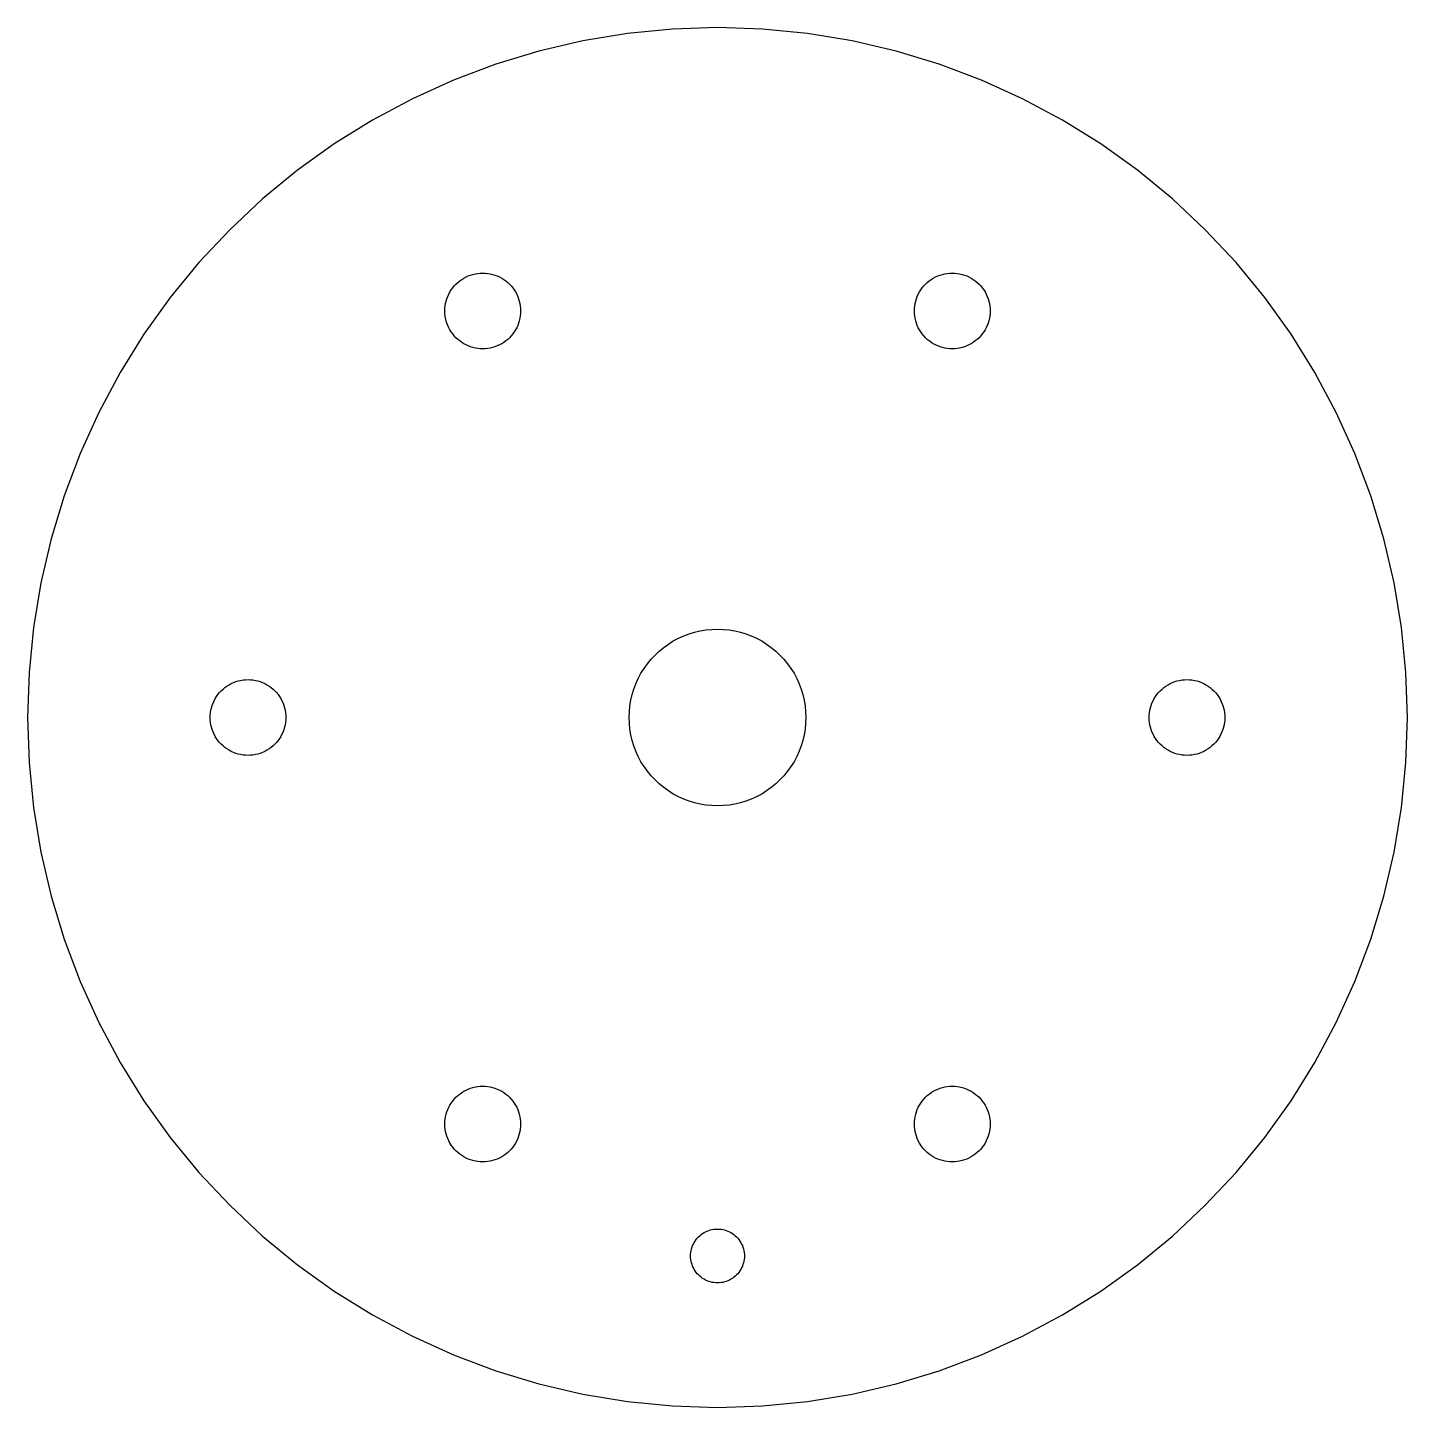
# Model space of a CAD drawing. Header units: millimetres. Extents: x -41 to 41, y -41 to 41.
import ezdxf

# ---------------------------------------------------------------- set-up
doc = ezdxf.new("R2010")
doc.units = ezdxf.units.MM

msp = doc.modelspace()

# ---------------------------------------------------------------- linework, layer by layer
at = {"layer": 'SCHNITT'}
for points in [[(2.682, -40.912), (5.352, -40.649), (7.999, -40.212), (10.612, -39.603), (13.179, -38.824), (15.69, -37.879), (18.134, -36.772), (20.5, -35.507), (22.778, -34.09), (24.959, -32.527), (27.033, -30.825), (28.991, -28.991), (30.825, -27.033), (32.527, -24.959), (34.09, -22.778), (35.507, -20.5), (36.772, -18.134), (37.879, -15.69), (38.824, -13.179), (39.603, -10.612), (40.212, -7.999), (40.649, -5.352), (40.912, -2.682), (41, 0), (40.912, 2.682), (40.649, 5.352), (40.212, 7.999), (39.603, 10.612), (38.824, 13.179), (37.879, 15.69), (36.772, 18.134), (35.507, 20.5), (34.09, 22.778), (32.527, 24.959), (30.825, 27.033), (28.991, 28.991), (27.033, 30.825), (24.959, 32.527), (22.778, 34.09), (20.5, 35.507), (18.134, 36.772), (15.69, 37.879), (13.179, 38.824), (10.612, 39.603), (7.999, 40.212), (5.352, 40.649), (2.682, 40.912), (0, 41), (-2.682, 40.912), (-5.352, 40.649), (-7.999, 40.212), (-10.612, 39.603), (-13.179, 38.824), (-15.69, 37.879), (-18.134, 36.772), (-20.5, 35.507), (-22.778, 34.09), (-24.959, 32.527), (-27.033, 30.825), (-28.991, 28.991), (-30.825, 27.033), (-32.527, 24.959), (-34.09, 22.778), (-35.507, 20.5), (-36.772, 18.134), (-37.879, 15.69), (-38.824, 13.179), (-39.603, 10.612), (-40.212, 7.999), (-40.649, 5.352), (-40.912, 2.682), (-41, 0), (-40.912, -2.682), (-40.649, -5.352), (-40.212, -7.999), (-39.603, -10.612), (-38.824, -13.179), (-37.879, -15.69), (-36.772, -18.134), (-35.507, -20.5), (-34.09, -22.778), (-32.527, -24.959), (-30.825, -27.033), (-28.991, -28.991), (-27.033, -30.825), (-24.959, -32.527), (-22.778, -34.09), (-20.5, -35.507), (-18.134, -36.772), (-15.69, -37.879), (-13.179, -38.824), (-10.612, -39.603), (-7.999, -40.212), (-5.352, -40.649), (-2.682, -40.912), (0, -41)], [(-14.097, 21.917), (-14.244, 21.931), (-14.389, 21.955), (-14.532, 21.989), (-14.673, 22.032), (-14.811, 22.083), (-14.945, 22.144), (-15.075, 22.214), (-15.2, 22.291), (-15.32, 22.377), (-15.434, 22.47), (-15.541, 22.571), (-15.642, 22.679), (-15.735, 22.792), (-15.821, 22.912), (-15.899, 23.037), (-15.968, 23.167), (-16.029, 23.301), (-16.081, 23.439), (-16.123, 23.58), (-16.157, 23.723), (-16.181, 23.868), (-16.195, 24.015), (-16.2, 24.162), (-16.195, 24.309), (-16.181, 24.456), (-16.157, 24.601), (-16.123, 24.744), (-16.081, 24.885), (-16.029, 25.023), (-15.968, 25.157), (-15.899, 25.287), (-15.821, 25.412), (-15.735, 25.532), (-15.642, 25.646), (-15.541, 25.753), (-15.434, 25.854), (-15.32, 25.947), (-15.2, 26.033), (-15.075, 26.111), (-14.945, 26.18), (-14.811, 26.241), (-14.673, 26.293), (-14.532, 26.335), (-14.389, 26.369), (-14.244, 26.393), (-14.097, 26.407), (-13.95, 26.412), (-13.803, 26.407), (-13.656, 26.393), (-13.511, 26.369), (-13.368, 26.335), (-13.227, 26.293), (-13.089, 26.241), (-12.955, 26.18), (-12.825, 26.111), (-12.7, 26.033), (-12.58, 25.947), (-12.466, 25.854), (-12.359, 25.753), (-12.258, 25.646), (-12.165, 25.532), (-12.079, 25.412), (-12.001, 25.287), (-11.932, 25.157), (-11.871, 25.023), (-11.819, 24.885), (-11.777, 24.744), (-11.743, 24.601), (-11.719, 24.456), (-11.705, 24.309), (-11.7, 24.162), (-11.705, 24.015), (-11.719, 23.868), (-11.743, 23.723), (-11.777, 23.58), (-11.819, 23.439), (-11.871, 23.301), (-11.932, 23.167), (-12.001, 23.037), (-12.079, 22.912), (-12.165, 22.792), (-12.258, 22.679), (-12.359, 22.571), (-12.466, 22.47), (-12.58, 22.377), (-12.7, 22.291), (-12.825, 22.214), (-12.955, 22.144), (-13.089, 22.083), (-13.227, 22.032), (-13.368, 21.989), (-13.511, 21.955), (-13.656, 21.931), (-13.803, 21.917), (-13.95, 21.912)], [(13.803, 21.917), (13.656, 21.931), (13.511, 21.955), (13.368, 21.989), (13.227, 22.032), (13.089, 22.083), (12.955, 22.144), (12.825, 22.214), (12.7, 22.291), (12.58, 22.377), (12.466, 22.47), (12.359, 22.571), (12.258, 22.679), (12.165, 22.792), (12.079, 22.912), (12.001, 23.037), (11.932, 23.167), (11.871, 23.301), (11.819, 23.439), (11.777, 23.58), (11.743, 23.723), (11.719, 23.868), (11.705, 24.015), (11.7, 24.162), (11.705, 24.309), (11.719, 24.456), (11.743, 24.601), (11.777, 24.744), (11.819, 24.885), (11.871, 25.023), (11.932, 25.157), (12.001, 25.287), (12.079, 25.412), (12.165, 25.532), (12.258, 25.646), (12.359, 25.753), (12.466, 25.854), (12.58, 25.947), (12.7, 26.033), (12.825, 26.111), (12.955, 26.18), (13.089, 26.241), (13.227, 26.293), (13.368, 26.335), (13.511, 26.369), (13.656, 26.393), (13.803, 26.407), (13.95, 26.412), (14.097, 26.407), (14.244, 26.393), (14.389, 26.369), (14.532, 26.335), (14.673, 26.293), (14.811, 26.241), (14.945, 26.18), (15.075, 26.111), (15.2, 26.033), (15.32, 25.947), (15.434, 25.854), (15.541, 25.753), (15.642, 25.646), (15.735, 25.532), (15.821, 25.412), (15.899, 25.287), (15.968, 25.157), (16.029, 25.023), (16.081, 24.885), (16.123, 24.744), (16.157, 24.601), (16.181, 24.456), (16.195, 24.309), (16.2, 24.162), (16.195, 24.015), (16.181, 23.868), (16.157, 23.723), (16.123, 23.58), (16.081, 23.439), (16.029, 23.301), (15.968, 23.167), (15.899, 23.037), (15.821, 22.912), (15.735, 22.792), (15.642, 22.679), (15.541, 22.571), (15.434, 22.47), (15.32, 22.377), (15.2, 22.291), (15.075, 22.214), (14.945, 22.144), (14.811, 22.083), (14.673, 22.032), (14.532, 21.989), (14.389, 21.955), (14.244, 21.931), (14.097, 21.917), (13.95, 21.912)], [(-0.343, -5.239), (-0.685, -5.205), (-1.024, -5.149), (-1.359, -5.071), (-1.688, -4.971), (-2.009, -4.85), (-2.322, -4.709), (-2.625, -4.547), (-2.917, -4.365), (-3.196, -4.165), (-3.462, -3.947), (-3.712, -3.712), (-3.947, -3.462), (-4.165, -3.196), (-4.365, -2.917), (-4.547, -2.625), (-4.709, -2.322), (-4.85, -2.009), (-4.971, -1.688), (-5.071, -1.359), (-5.149, -1.024), (-5.205, -0.685), (-5.239, -0.343), (-5.25, 0), (-5.239, 0.343), (-5.205, 0.685), (-5.149, 1.024), (-5.071, 1.359), (-4.971, 1.688), (-4.85, 2.009), (-4.709, 2.322), (-4.547, 2.625), (-4.365, 2.917), (-4.165, 3.196), (-3.947, 3.462), (-3.712, 3.712), (-3.462, 3.947), (-3.196, 4.165), (-2.917, 4.365), (-2.625, 4.547), (-2.322, 4.709), (-2.009, 4.85), (-1.688, 4.971), (-1.359, 5.071), (-1.024, 5.149), (-0.685, 5.205), (-0.343, 5.239), (0, 5.25), (0.343, 5.239), (0.685, 5.205), (1.024, 5.149), (1.359, 5.071), (1.688, 4.971), (2.009, 4.85), (2.322, 4.709), (2.625, 4.547), (2.917, 4.365), (3.196, 4.165), (3.462, 3.947), (3.712, 3.712), (3.947, 3.462), (4.165, 3.196), (4.365, 2.917), (4.547, 2.625), (4.709, 2.322), (4.85, 2.009), (4.971, 1.688), (5.071, 1.359), (5.149, 1.024), (5.205, 0.685), (5.239, 0.343), (5.25, 0), (5.239, -0.343), (5.205, -0.685), (5.149, -1.024), (5.071, -1.359), (4.971, -1.688), (4.85, -2.009), (4.709, -2.322), (4.547, -2.625), (4.365, -2.917), (4.165, -3.196), (3.947, -3.462), (3.712, -3.712), (3.462, -3.947), (3.196, -4.165), (2.917, -4.365), (2.625, -4.547), (2.322, -4.709), (2.009, -4.85), (1.688, -4.971), (1.359, -5.071), (1.024, -5.149), (0.685, -5.205), (0.343, -5.239), (0, -5.25)], [(-28.047, -2.245), (-28.194, -2.231), (-28.339, -2.207), (-28.482, -2.173), (-28.623, -2.131), (-28.761, -2.079), (-28.895, -2.018), (-29.025, -1.949), (-29.15, -1.871), (-29.27, -1.785), (-29.384, -1.692), (-29.491, -1.591), (-29.592, -1.484), (-29.685, -1.37), (-29.771, -1.25), (-29.849, -1.125), (-29.918, -0.995), (-29.979, -0.861), (-30.031, -0.723), (-30.073, -0.582), (-30.107, -0.439), (-30.131, -0.294), (-30.145, -0.147), (-30.15, 0), (-30.145, 0.147), (-30.131, 0.294), (-30.107, 0.439), (-30.073, 0.582), (-30.031, 0.723), (-29.979, 0.861), (-29.918, 0.995), (-29.849, 1.125), (-29.771, 1.25), (-29.685, 1.37), (-29.592, 1.484), (-29.491, 1.591), (-29.384, 1.692), (-29.27, 1.785), (-29.15, 1.871), (-29.025, 1.949), (-28.895, 2.018), (-28.761, 2.079), (-28.623, 2.131), (-28.482, 2.173), (-28.339, 2.207), (-28.194, 2.231), (-28.047, 2.245), (-27.9, 2.25), (-27.753, 2.245), (-27.606, 2.231), (-27.461, 2.207), (-27.318, 2.173), (-27.177, 2.131), (-27.039, 2.079), (-26.905, 2.018), (-26.775, 1.949), (-26.65, 1.871), (-26.53, 1.785), (-26.416, 1.692), (-26.309, 1.591), (-26.208, 1.484), (-26.115, 1.37), (-26.029, 1.25), (-25.951, 1.125), (-25.882, 0.995), (-25.821, 0.861), (-25.769, 0.723), (-25.727, 0.582), (-25.693, 0.439), (-25.669, 0.294), (-25.655, 0.147), (-25.65, 0), (-25.655, -0.147), (-25.669, -0.294), (-25.693, -0.439), (-25.727, -0.582), (-25.769, -0.723), (-25.821, -0.861), (-25.882, -0.995), (-25.951, -1.125), (-26.029, -1.25), (-26.115, -1.37), (-26.208, -1.484), (-26.309, -1.591), (-26.416, -1.692), (-26.53, -1.785), (-26.65, -1.871), (-26.775, -1.949), (-26.905, -2.018), (-27.039, -2.079), (-27.177, -2.131), (-27.318, -2.173), (-27.461, -2.207), (-27.606, -2.231), (-27.753, -2.245), (-27.9, -2.25)], [(27.753, -2.245), (27.606, -2.231), (27.461, -2.207), (27.318, -2.173), (27.177, -2.131), (27.039, -2.079), (26.905, -2.018), (26.775, -1.949), (26.65, -1.871), (26.53, -1.785), (26.416, -1.692), (26.309, -1.591), (26.208, -1.484), (26.115, -1.37), (26.029, -1.25), (25.951, -1.125), (25.882, -0.995), (25.821, -0.861), (25.769, -0.723), (25.727, -0.582), (25.693, -0.439), (25.669, -0.294), (25.655, -0.147), (25.65, 0), (25.655, 0.147), (25.669, 0.294), (25.693, 0.439), (25.727, 0.582), (25.769, 0.723), (25.821, 0.861), (25.882, 0.995), (25.951, 1.125), (26.029, 1.25), (26.115, 1.37), (26.208, 1.484), (26.309, 1.591), (26.416, 1.692), (26.53, 1.785), (26.65, 1.871), (26.775, 1.949), (26.905, 2.018), (27.039, 2.079), (27.177, 2.131), (27.318, 2.173), (27.461, 2.207), (27.606, 2.231), (27.753, 2.245), (27.9, 2.25), (28.047, 2.245), (28.194, 2.231), (28.339, 2.207), (28.482, 2.173), (28.623, 2.131), (28.761, 2.079), (28.895, 2.018), (29.025, 1.949), (29.15, 1.871), (29.27, 1.785), (29.384, 1.692), (29.491, 1.591), (29.592, 1.484), (29.685, 1.37), (29.771, 1.25), (29.849, 1.125), (29.918, 0.995), (29.979, 0.861), (30.031, 0.723), (30.073, 0.582), (30.107, 0.439), (30.131, 0.294), (30.145, 0.147), (30.15, 0), (30.145, -0.147), (30.131, -0.294), (30.107, -0.439), (30.073, -0.582), (30.031, -0.723), (29.979, -0.861), (29.918, -0.995), (29.849, -1.125), (29.771, -1.25), (29.685, -1.37), (29.592, -1.484), (29.491, -1.591), (29.384, -1.692), (29.27, -1.785), (29.15, -1.871), (29.025, -1.949), (28.895, -2.018), (28.761, -2.079), (28.623, -2.131), (28.482, -2.173), (28.339, -2.207), (28.194, -2.231), (28.047, -2.245), (27.9, -2.25)], [(-14.097, -26.407), (-14.244, -26.393), (-14.389, -26.369), (-14.532, -26.335), (-14.673, -26.293), (-14.811, -26.241), (-14.945, -26.18), (-15.075, -26.111), (-15.2, -26.033), (-15.32, -25.947), (-15.434, -25.854), (-15.541, -25.753), (-15.642, -25.646), (-15.735, -25.532), (-15.821, -25.412), (-15.899, -25.287), (-15.968, -25.157), (-16.029, -25.023), (-16.081, -24.885), (-16.123, -24.744), (-16.157, -24.601), (-16.181, -24.456), (-16.195, -24.309), (-16.2, -24.162), (-16.195, -24.015), (-16.181, -23.868), (-16.157, -23.723), (-16.123, -23.58), (-16.081, -23.439), (-16.029, -23.301), (-15.968, -23.167), (-15.899, -23.037), (-15.821, -22.912), (-15.735, -22.792), (-15.642, -22.679), (-15.541, -22.571), (-15.434, -22.47), (-15.32, -22.377), (-15.2, -22.291), (-15.075, -22.214), (-14.945, -22.144), (-14.811, -22.083), (-14.673, -22.032), (-14.532, -21.989), (-14.389, -21.955), (-14.244, -21.931), (-14.097, -21.917), (-13.95, -21.912), (-13.803, -21.917), (-13.656, -21.931), (-13.511, -21.955), (-13.368, -21.989), (-13.227, -22.032), (-13.089, -22.083), (-12.955, -22.144), (-12.825, -22.214), (-12.7, -22.291), (-12.58, -22.377), (-12.466, -22.47), (-12.359, -22.571), (-12.258, -22.679), (-12.165, -22.792), (-12.079, -22.912), (-12.001, -23.037), (-11.932, -23.167), (-11.871, -23.301), (-11.819, -23.439), (-11.777, -23.58), (-11.743, -23.723), (-11.719, -23.868), (-11.705, -24.015), (-11.7, -24.162), (-11.705, -24.309), (-11.719, -24.456), (-11.743, -24.601), (-11.777, -24.744), (-11.819, -24.885), (-11.871, -25.023), (-11.932, -25.157), (-12.001, -25.287), (-12.079, -25.412), (-12.165, -25.532), (-12.258, -25.646), (-12.359, -25.753), (-12.466, -25.854), (-12.58, -25.947), (-12.7, -26.033), (-12.825, -26.111), (-12.955, -26.18), (-13.089, -26.241), (-13.227, -26.293), (-13.368, -26.335), (-13.511, -26.369), (-13.656, -26.393), (-13.803, -26.407), (-13.95, -26.412)], [(13.803, -26.407), (13.656, -26.393), (13.511, -26.369), (13.368, -26.335), (13.227, -26.293), (13.089, -26.241), (12.955, -26.18), (12.825, -26.111), (12.7, -26.033), (12.58, -25.947), (12.466, -25.854), (12.359, -25.753), (12.258, -25.646), (12.165, -25.532), (12.079, -25.412), (12.001, -25.287), (11.932, -25.157), (11.871, -25.023), (11.819, -24.885), (11.777, -24.744), (11.743, -24.601), (11.719, -24.456), (11.705, -24.309), (11.7, -24.162), (11.705, -24.015), (11.719, -23.868), (11.743, -23.723), (11.777, -23.58), (11.819, -23.439), (11.871, -23.301), (11.932, -23.167), (12.001, -23.037), (12.079, -22.912), (12.165, -22.792), (12.258, -22.679), (12.359, -22.571), (12.466, -22.47), (12.58, -22.377), (12.7, -22.291), (12.825, -22.214), (12.955, -22.144), (13.089, -22.083), (13.227, -22.032), (13.368, -21.989), (13.511, -21.955), (13.656, -21.931), (13.803, -21.917), (13.95, -21.912), (14.097, -21.917), (14.244, -21.931), (14.389, -21.955), (14.532, -21.989), (14.673, -22.032), (14.811, -22.083), (14.945, -22.144), (15.075, -22.214), (15.2, -22.291), (15.32, -22.377), (15.434, -22.47), (15.541, -22.571), (15.642, -22.679), (15.735, -22.792), (15.821, -22.912), (15.899, -23.037), (15.968, -23.167), (16.029, -23.301), (16.081, -23.439), (16.123, -23.58), (16.157, -23.723), (16.181, -23.868), (16.195, -24.015), (16.2, -24.162), (16.195, -24.309), (16.181, -24.456), (16.157, -24.601), (16.123, -24.744), (16.081, -24.885), (16.029, -25.023), (15.968, -25.157), (15.899, -25.287), (15.821, -25.412), (15.735, -25.532), (15.642, -25.646), (15.541, -25.753), (15.434, -25.854), (15.32, -25.947), (15.2, -26.033), (15.075, -26.111), (14.945, -26.18), (14.811, -26.241), (14.673, -26.293), (14.532, -26.335), (14.389, -26.369), (14.244, -26.393), (14.097, -26.407), (13.95, -26.412)], [(-0.105, -33.597), (-0.209, -33.586), (-0.312, -33.569), (-0.414, -33.545), (-0.514, -33.515), (-0.612, -33.478), (-0.708, -33.435), (-0.8, -33.386), (-0.889, -33.33), (-0.974, -33.269), (-1.055, -33.203), (-1.131, -33.131), (-1.203, -33.055), (-1.269, -32.974), (-1.33, -32.889), (-1.386, -32.8), (-1.435, -32.708), (-1.478, -32.612), (-1.515, -32.514), (-1.545, -32.414), (-1.569, -32.312), (-1.586, -32.209), (-1.597, -32.105), (-1.6, -32), (-1.597, -31.895), (-1.586, -31.791), (-1.569, -31.688), (-1.545, -31.586), (-1.515, -31.486), (-1.478, -31.388), (-1.435, -31.292), (-1.386, -31.2), (-1.33, -31.111), (-1.269, -31.026), (-1.203, -30.945), (-1.131, -30.869), (-1.055, -30.797), (-0.974, -30.731), (-0.889, -30.67), (-0.8, -30.614), (-0.708, -30.565), (-0.612, -30.522), (-0.514, -30.485), (-0.414, -30.455), (-0.312, -30.431), (-0.209, -30.414), (-0.105, -30.403), (0, -30.4), (0.105, -30.403), (0.209, -30.414), (0.312, -30.431), (0.414, -30.455), (0.514, -30.485), (0.612, -30.522), (0.708, -30.565), (0.8, -30.614), (0.889, -30.67), (0.974, -30.731), (1.055, -30.797), (1.131, -30.869), (1.203, -30.945), (1.269, -31.026), (1.33, -31.111), (1.386, -31.2), (1.435, -31.292), (1.478, -31.388), (1.515, -31.486), (1.545, -31.586), (1.569, -31.688), (1.586, -31.791), (1.597, -31.895), (1.6, -32), (1.597, -32.105), (1.586, -32.209), (1.569, -32.312), (1.545, -32.414), (1.515, -32.514), (1.478, -32.612), (1.435, -32.708), (1.386, -32.8), (1.33, -32.889), (1.269, -32.974), (1.203, -33.055), (1.131, -33.131), (1.055, -33.203), (0.974, -33.269), (0.889, -33.33), (0.8, -33.386), (0.708, -33.435), (0.612, -33.478), (0.514, -33.515), (0.414, -33.545), (0.312, -33.569), (0.209, -33.586), (0.105, -33.597), (0, -33.6)]]:
    msp.add_lwpolyline(points, close=True, dxfattribs=at)

doc.saveas('drawing.dxf')
